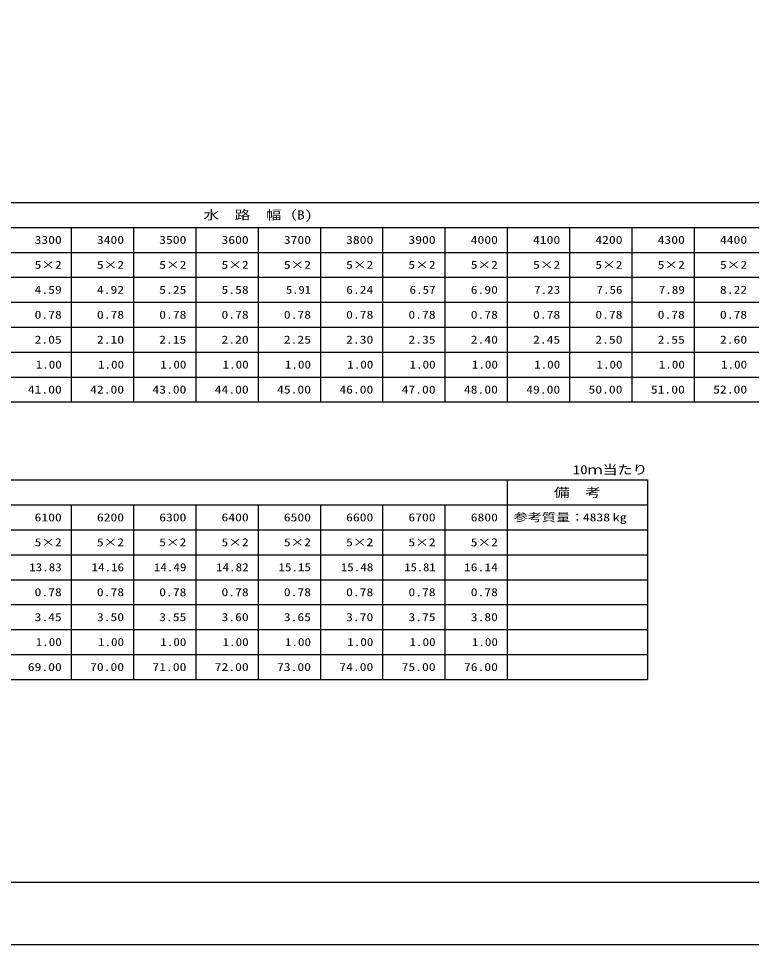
# Model space of a CAD drawing. Units: millimetres at full size; details may follow other scales. Extents: x 0 to 25230, y 0 to 17820.
# Drawn here: x 11246 to 18304, y 0 to 8910 of the extents above; entities that cross this region are included whole.
import ezdxf
from ezdxf.enums import TextEntityAlignment as Align

# ---------------------------------------------------------------- set-up
doc = ezdxf.new("R2010")
doc.units = ezdxf.units.MM
doc.layers.add('D-MTR', color=7, linetype='Continuous')
doc.layers.add('D-MTR-TXT', color=7, linetype='Continuous')
for name, color, linetype, lineweight in [('D-MTR-FRAM', 7, 'Continuous', 25), ('D-MTR-LINE', 7, 'Continuous', 25), ('D-TTL', 2, 'Continuous', 25)]:
    doc.layers.add(name, color=color, linetype=linetype, lineweight=lineweight)
doc.styles.add('ＭＳ ゴシック', font='')
doc.styles.get('ＭＳ ゴシック').set_extended_font_data('MS Gothic')

msp = doc.modelspace()

# ---------------------------------------------------------------- linework, layer by layer
at = {"layer": 'D-MTR-FRAM'}
for p, q in [((1927.5, 7140), (23302.5, 7140)), ((5152.5, 6900), (23302.5, 6900)), ((1927.5, 5220), (23302.5, 5220)), ((1927.5, 4470), (17302.5, 4470)), ((15952.5, 4470), (15952.5, 2550)), ((17302.5, 4470), (17302.5, 2550)), ((5152.5, 4230), (17302.5, 4230)), ((1927.5, 2550), (17302.5, 2550))]:
    msp.add_line(p, q, dxfattribs=at)
at = {"layer": 'D-MTR-LINE'}
for p, q in [((11752.5, 6900), (11752.5, 5220)), ((12352.5, 6900), (12352.5, 5220)), ((12952.5, 6900), (12952.5, 5220)), ((13552.5, 6900), (13552.5, 5220)), ((14152.5, 6900), (14152.5, 5220)), ((14752.5, 6900), (14752.5, 5220)), ((15352.5, 6900), (15352.5, 5220)), ((15952.5, 6900), (15952.5, 5220)), ((16552.5, 6900), (16552.5, 5220)), ((17152.5, 6900), (17152.5, 5220)), ((17752.5, 6900), (17752.5, 5220)), ((1927.5, 6660), (23302.5, 6660)), ((1927.5, 6420), (23302.5, 6420)), ((1927.5, 6180), (23302.5, 6180)), ((1927.5, 5940), (23302.5, 5940)), ((1927.5, 5700), (23302.5, 5700)), ((1927.5, 5460), (23302.5, 5460)), ((11752.5, 4230), (11752.5, 2550)), ((12352.5, 4230), (12352.5, 2550)), ((12952.5, 4230), (12952.5, 2550)), ((13552.5, 4230), (13552.5, 2550)), ((14152.5, 4230), (14152.5, 2550)), ((14752.5, 4230), (14752.5, 2550)), ((15352.5, 4230), (15352.5, 2550)), ((1927.5, 3990), (17302.5, 3990)), ((1927.5, 3750), (17302.5, 3750)), ((1927.5, 3510), (17302.5, 3510)), ((1927.5, 3270), (17302.5, 3270)), ((1927.5, 3030), (17302.5, 3030)), ((1927.5, 2790), (17302.5, 2790))]:
    msp.add_line(p, q, dxfattribs=at)
at = {"layer": 'D-TTL'}
for points in [[(0, 0), (25230, 0), (25230, 17820), (0, 17820)], [(600, 600), (24630, 600), (24630, 17220), (600, 17220)]]:
    msp.add_lwpolyline(points, close=True, dxfattribs=at)

# ---------------------------------------------------------------- texts
at = {"layer": 'D-MTR', "style": 'ＭＳ ゴシック', "width": 1.2}
msp.add_text('10ｍ当たり', height=87.98, dxfattribs=at).set_placement((17302.5, 4499), align=Align.BOTTOM_RIGHT)
at = {"layer": 'D-MTR-TXT', "style": 'ＭＳ ゴシック', "width": 1.25}
for s, p in [('水\u3000路\u3000幅（B)', (13552.5, 7020)), ('備\u3000考', (16627.5, 4350))]:
    msp.add_text(s, height=87.98, dxfattribs=at).set_placement(p, align=Align.MIDDLE_CENTER)
at = {"layer": 'D-MTR-TXT', "style": 'ＭＳ ゴシック'}
for s, width, p in [('3300', 1.25, (11662.5, 6780)), ('3400', 1.25, (12262.5, 6780)), ('3500', 1.25, (12862.5, 6780)), ('3600', 1.25, (13462.5, 6780)), ('3700', 1.25, (14062.5, 6780)), ('3800', 1.25, (14662.5, 6780)), ('3900', 1.25, (15262.5, 6780)), ('4000', 1.25, (15862.5, 6780)), ('4100', 1.25, (16462.5, 6780)), ('4200', 1.25, (17062.5, 6780)), ('4300', 1.25, (17662.5, 6780)), ('4400', 1.25, (18262.5, 6780)), ('5×2', 1.25, (11662.5, 6540)), ('5×2', 1.25, (12262.5, 6540)), ('5×2', 1.25, (12862.5, 6540)), ('5×2', 1.25, (13462.5, 6540)), ('5×2', 1.25, (14062.5, 6540)), ('5×2', 1.25, (14662.5, 6540)), ('5×2', 1.25, (15262.5, 6540)), ('5×2', 1.25, (15862.5, 6540)), ('5×2', 1.25, (16462.5, 6540)), ('5×2', 1.25, (17062.5, 6540)), ('5×2', 1.25, (17662.5, 6540)), ('5×2', 1.25, (18262.5, 6540)), ('4.59', 1.25, (11662.5, 6300)), ('4.92', 1.25, (12262.5, 6300)), ('5.25', 1.25, (12862.5, 6300)), ('5.58', 1.25, (13462.5, 6300)), ('5.91', 1.15, (14062.5, 6300)), ('6.24', 1.25, (14662.5, 6300)), ('6.57', 1.2, (15262.5, 6300)), ('6.90', 1.25, (15862.5, 6300)), ('7.23', 1.2, (16462.5, 6300)), ('7.56', 1.2, (17062.5, 6300)), ('7.89', 1.2, (17662.5, 6300)), ('8.22', 1.25, (18262.5, 6300)), ('0.78', 1.25, (11662.5, 6060)), ('0.78', 1.25, (12262.5, 6060)), ('0.78', 1.25, (12862.5, 6060)), ('0.78', 1.25, (13462.5, 6060)), ('0.78', 1.25, (14062.5, 6060)), ('0.78', 1.25, (14662.5, 6060)), ('0.78', 1.25, (15262.5, 6060)), ('0.78', 1.25, (15862.5, 6060)), ('0.78', 1.25, (16462.5, 6060)), ('0.78', 1.25, (17062.5, 6060)), ('0.78', 1.25, (17662.5, 6060)), ('0.78', 1.25, (18262.5, 6060)), ('2.05', 1.25, (11662.5, 5820)), ('2.10', 1.25, (12262.5, 5820)), ('2.15', 1.25, (12862.5, 5820)), ('2.20', 1.25, (13462.5, 5820)), ('2.25', 1.25, (14062.5, 5820)), ('2.30', 1.25, (14662.5, 5820)), ('2.35', 1.25, (15262.5, 5820)), ('2.40', 1.25, (15862.5, 5820)), ('2.45', 1.25, (16462.5, 5820)), ('2.50', 1.25, (17062.5, 5820)), ('2.55', 1.25, (17662.5, 5820)), ('2.60', 1.25, (18262.5, 5820)), ('1.00', 1.2, (11662.5, 5580)), ('1.00', 1.2, (12262.5, 5580)), ('1.00', 1.2, (12862.5, 5580)), ('1.00', 1.2, (13462.5, 5580)), ('1.00', 1.2, (14062.5, 5580)), ('1.00', 1.2, (14662.5, 5580)), ('1.00', 1.2, (15262.5, 5580)), ('1.00', 1.2, (15862.5, 5580)), ('1.00', 1.2, (16462.5, 5580)), ('1.00', 1.2, (17062.5, 5580)), ('1.00', 1.2, (17662.5, 5580)), ('1.00', 1.2, (18262.5, 5580)), ('41.00', 1.25, (11662.5, 5340)), ('42.00', 1.25, (12262.5, 5340)), ('43.00', 1.25, (12862.5, 5340)), ('44.00', 1.25, (13462.5, 5340)), ('45.00', 1.25, (14062.5, 5340)), ('46.00', 1.25, (14662.5, 5340)), ('47.00', 1.25, (15262.5, 5340)), ('48.00', 1.25, (15862.5, 5340)), ('49.00', 1.25, (16462.5, 5340)), ('50.00', 1.25, (17062.5, 5340)), ('51.00', 1.25, (17662.5, 5340)), ('52.00', 1.25, (18262.5, 5340)), ('6100', 1.25, (11662.5, 4110)), ('6200', 1.25, (12262.5, 4110)), ('6300', 1.25, (12862.5, 4110)), ('6400', 1.25, (13462.5, 4110)), ('6500', 1.25, (14062.5, 4110)), ('6600', 1.25, (14662.5, 4110)), ('6700', 1.25, (15262.5, 4110)), ('6800', 1.25, (15862.5, 4110)), ('4838', 1.25, (16942.5, 4110)), ('5×2', 1.25, (11662.5, 3870)), ('5×2', 1.25, (12262.5, 3870)), ('5×2', 1.25, (12862.5, 3870)), ('5×2', 1.25, (13462.5, 3870)), ('5×2', 1.25, (14062.5, 3870)), ('5×2', 1.25, (14662.5, 3870)), ('5×2', 1.25, (15262.5, 3870)), ('5×2', 1.25, (15862.5, 3870)), ('13.83', 1.2, (11662.5, 3630)), ('14.16', 1.2, (12262.5, 3630)), ('14.49', 1.2, (12862.5, 3630)), ('14.82', 1.2, (13462.5, 3630)), ('15.15', 1.2, (14062.5, 3630)), ('15.48', 1.2, (14662.5, 3630)), ('15.81', 1.15, (15262.5, 3630)), ('16.14', 1.25, (15862.5, 3630)), ('0.78', 1.25, (11662.5, 3390)), ('0.78', 1.25, (12262.5, 3390)), ('0.78', 1.25, (12862.5, 3390)), ('0.78', 1.25, (13462.5, 3390)), ('0.78', 1.25, (14062.5, 3390)), ('0.78', 1.25, (14662.5, 3390)), ('0.78', 1.25, (15262.5, 3390)), ('0.78', 1.25, (15862.5, 3390)), ('3.45', 1.25, (11662.5, 3150)), ('3.50', 1.25, (12262.5, 3150)), ('3.55', 1.25, (12862.5, 3150)), ('3.60', 1.25, (13462.5, 3150)), ('3.65', 1.25, (14062.5, 3150)), ('3.70', 1.25, (14662.5, 3150)), ('3.75', 1.25, (15262.5, 3150)), ('3.80', 1.25, (15862.5, 3150)), ('1.00', 1.2, (11662.5, 2910)), ('1.00', 1.2, (12262.5, 2910)), ('1.00', 1.2, (12862.5, 2910)), ('1.00', 1.2, (13462.5, 2910)), ('1.00', 1.2, (14062.5, 2910)), ('1.00', 1.2, (14662.5, 2910)), ('1.00', 1.2, (15262.5, 2910)), ('1.00', 1.2, (15862.5, 2910)), ('69.00', 1.25, (11662.5, 2670)), ('70.00', 1.25, (12262.5, 2670)), ('71.00', 1.25, (12862.5, 2670)), ('72.00', 1.25, (13462.5, 2670)), ('73.00', 1.25, (14062.5, 2670)), ('74.00', 1.25, (14662.5, 2670)), ('75.00', 1.25, (15262.5, 2670)), ('76.00', 1.25, (15862.5, 2670))]:
    msp.add_text(s, height=76.98, dxfattribs=dict(at, width=width)).set_placement(p, align=Align.MIDDLE_RIGHT)
at = {"layer": 'D-MTR-TXT', "style": 'ＭＳ ゴシック', "width": 1.3}
msp.add_text('参考質量：    kg', height=76.98, dxfattribs=at).set_placement((16012.5, 4110), align=Align.MIDDLE_LEFT)

doc.saveas('drawing.dxf')
